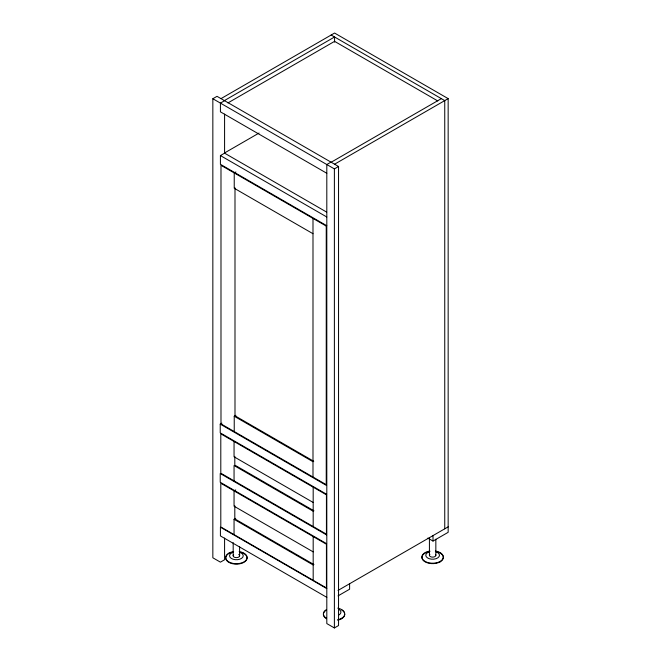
<?xml version="1.0" encoding="UTF-8"?>
<svg xmlns="http://www.w3.org/2000/svg" width="661" height="661" viewBox="0 0 661 661"><rect width="100%" height="100%" fill="white"/><g stroke="black" fill="none" stroke-linecap="round" stroke-linejoin="round"><path stroke-width="0.99" d="M338.614 615.193L338.919 614.961A6.85 3.958 0 0 0 338.919 609.368M224.583 538.087L224.583 559.751L220.419 562.156L212.842 557.785L212.842 98.737L217.015 96.332L338.548 166.498L338.548 625.546L334.383 627.95L326.807 623.579L326.807 164.531L330.971 162.127M220.989 98.629L334.573 33.05L448.158 98.629L448.158 532.32L433.013 541.062L427.849 538.079M224.393 100.596L334.573 36.983L334.573 42.147M224.583 100.703L220.419 103.108L220.419 111.849L326.807 173.273M227.946 102.918L334.573 41.354L437.78 100.943M259.046 133.051L224.393 153.055L326.716 212.131M326.807 225.74L220.419 164.316L220.419 155.575L224.583 153.17M235.903 171.984L234.234 172.951L234.234 188.253L312.992 233.713M331.161 162.234L441.341 98.629M334.573 164.201L448.158 98.629M212.842 98.737L334.383 168.902L338.548 166.498M326.617 494.279L220.229 432.856L220.229 424.114L221.898 423.147M234.234 431.542L234.234 416.24L235.903 415.282M235.713 489.933L234.052 490.892L234.052 506.194L313.182 551.877M234.052 534.609L234.052 519.306L235.713 518.348M338.019 590.438L448.158 526.85M338.019 595.9L349.603 589.215L349.603 583.754M331.161 35.016L444.746 100.596L444.746 528.817M220.419 155.575L326.807 216.998M313.744 461.271L234.994 415.802L234.994 187.815M234.234 416.24L312.992 461.708M220.229 424.114L326.617 485.538M313.182 502.476L234.052 456.792L234.052 441.49M313.934 510.788L234.804 465.096L234.804 456.354M313.182 511.217L234.052 465.534L234.052 480.836M326.617 534.939L220.229 473.516L220.229 482.257L326.617 543.681M313.934 564.56L234.804 518.877L234.804 505.756M234.052 519.306L313.182 564.998M326.807 588.604L220.419 527.181L220.419 535.922L326.807 597.346M440.201 561.404L440.201 561.825M435.839 539.194L435.839 555.314M433.013 535.592L433.013 541.062M429.419 538.095L429.419 555.223M341.646 618.299L341.646 618.729M334.383 168.902L334.383 627.95M313.182 487.174L313.182 526.52M313.182 536.575L313.182 580.3M312.992 218.419L312.992 477.011M239.604 546.746L239.604 555.818M233.184 542.631L233.184 555.727M228.822 553.166L228.822 553.587A10.708 6.18 0 0 1 231.044 552.604M224.583 114.113L224.583 153.311M435.45 554.381A3.214 1.851 0 0 1 434.847 556.612A3.214 1.851 0 0 1 430.955 556.851L430.303 556.545A3.214 1.851 0 0 1 429.89 554.306M435.401 551.059A10.708 6.18 0 0 1 441.399 560.578A10.708 6.18 0 0 1 423.858 560.578A10.708 6.18 0 0 1 429.857 551.059M435.401 551.481A10.708 6.18 0 0 1 441.399 560.999A10.708 6.18 0 0 1 423.858 560.999A10.708 6.18 0 0 1 429.857 551.481M436.053 551.844A6.85 3.958 0 0 1 437.879 557.81A6.85 3.958 0 0 1 427.378 557.81A6.85 3.958 0 0 1 429.204 551.844M238.72 554.488A3.214 1.851 0 0 1 238.894 556.934A3.214 1.851 0 0 1 234.721 557.355L234.068 557.049A3.214 1.851 0 0 1 233.655 554.802M239.166 551.563A10.708 6.18 0 0 1 245.165 561.082A10.708 6.18 0 0 1 227.624 561.082A10.708 6.18 0 0 1 233.622 551.563M241.752 552.604A10.708 6.18 0 0 1 245.338 561.354A10.708 6.18 0 0 1 230.003 562.916A10.708 6.18 0 0 1 228.194 553.984M239.819 552.348A6.85 3.958 0 0 1 241.645 558.314A6.85 3.958 0 0 1 231.143 558.314A6.85 3.958 0 0 1 232.969 552.348M337.738 608.12A10.708 6.18 0 0 1 344.786 613.929A10.708 6.18 0 0 1 337.738 619.745M326.509 618.299A10.708 6.18 0 0 1 326.509 609.558M344.786 614.35A10.708 6.18 0 0 1 337.738 620.167M326.509 618.729A10.708 6.18 0 0 1 326.509 609.979M341.646 609.979A10.708 6.18 0 0 1 344.422 612.755M326.237 226.062L220.989 165.3L220.989 423.891L326.237 484.662L326.237 226.062M326.427 494.825L220.799 433.839L220.799 473.185L326.427 534.171L326.427 494.825M326.427 544.226L220.799 483.241L220.799 526.957L326.427 587.951L326.427 544.226"/></g></svg>
